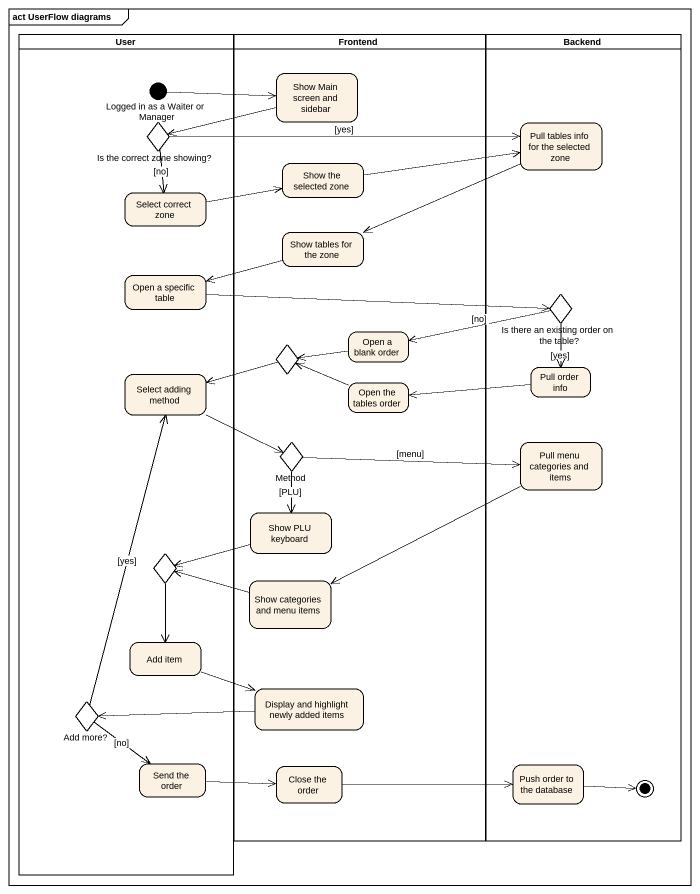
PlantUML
@startuml
mainframe act UserFlow diagrams
hide empty description
state User <<partition>> {
  state "Logged in as a Waiter or Manager" as Logged_in_as_a_Waiter_or <<start>>
  state "Is the correct zone showing?" as Is_the_correct_zone_showing <<choice>>
  state "Select correct zone" as Select_correct_zone
  state "Open a specific table" as Open_a_specific_table
  state "Select adding method" as Select_adding_method
  state choice2 <<choice>>
  state "Add item" as Add_item
  state "Add more?" as Add_more <<choice>>
  state "Send the order" as Send_the_order
}
state Frontend <<partition>> {
  state "Show Main screen and sidebar" as Show_Main_screen_and_sidebar
  state "Show the selected zone" as Show_the_selected_zone
  state "Show tables for the zone" as Show_tables_for_the_zone
  state choice1 <<choice>>
  state "Open a blank order" as Open_a_blank_order
  state "Open the tables order" as Open_the_tables_order
  state Method <<choice>>
  state "Show PLU keyboard" as Show_PLU_keyboard
  state "Show categories and menu items" as Show_categories_and_menu
  state "Display and highlight newly added items" as Display_and_highlight_newly
  state "Close the order" as Close_the_order
}
state Backend <<partition>> {
  state "Pull tables info for the selected zone" as Pull_tables_info_for_the
  state "Is there an existing order on the table?" as Is_there_an_existing_order <<choice>>
  state "Pull order info" as Pull_order_info
  state "Pull menu categories and items" as Pull_menu_categories_and
  state "Push order to the database" as Push_order_to_the_database
  Push_order_to_the_database -right-> [*]
}
Show_Main_screen_and_sidebar -left-> Is_the_correct_zone_showing
Logged_in_as_a_Waiter_or -right-> Show_Main_screen_and_sidebar
Is_the_correct_zone_showing -right-> Pull_tables_info_for_the : [yes]
Is_the_correct_zone_showing --> Select_correct_zone : [no]
Pull_tables_info_for_the -left-> Show_tables_for_the_zone
Select_correct_zone -right-> Show_the_selected_zone
Show_the_selected_zone -right-> Pull_tables_info_for_the
Show_tables_for_the_zone -left-> Open_a_specific_table
Open_a_specific_table -right-> Is_there_an_existing_order
Is_there_an_existing_order -left-> Open_a_blank_order : [no]
Is_there_an_existing_order --> Pull_order_info : [yes]
choice1 -left-> Select_adding_method
Open_a_blank_order -left-> choice1
Select_adding_method -right-> Method
Open_the_tables_order -left-> choice1
Pull_order_info -left-> Open_the_tables_order
Method -right-> Pull_menu_categories_and : [menu]
Method --> Show_PLU_keyboard : [PLU]
Pull_menu_categories_and -left-> Show_categories_and_menu
Show_PLU_keyboard -left-> choice2
choice2 --> Add_item
Show_categories_and_menu -left-> choice2
Add_item -right-> Display_and_highlight_newly
Display_and_highlight_newly -left-> Add_more
Add_more -up-> Select_adding_method : [yes]
Add_more --> Send_the_order : [no]
Send_the_order -right-> Close_the_order
Close_the_order -right-> Push_order_to_the_database
@enduml
